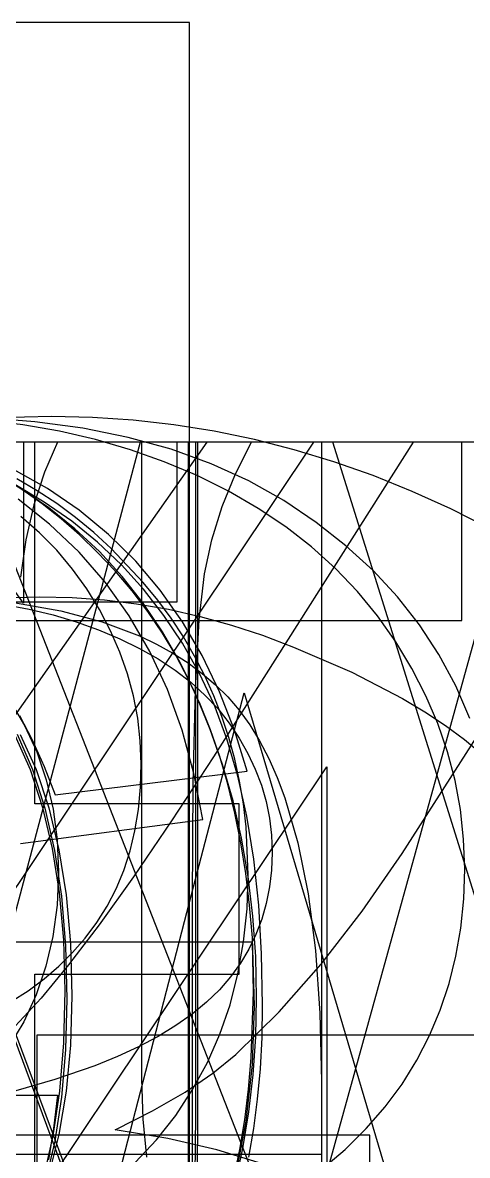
# Model space of a CAD drawing. Extents: x 0 to 263, y -199 to 66.
# Drawn here: x 114.4 to 173.8, y -89.1 to 62.3 of the extents above; entities that cross this region are included whole.
import ezdxf

# ---------------------------------------------------------------- set-up
doc = ezdxf.new("R2010")
doc.units = 0

msp = doc.modelspace()

# ---------------------------------------------------------------- linework, layer by layer
at = {"layer": 'Layer 1'}
for p, q in [((136.68857, 62.27565), (111.90187, 62.27565)), ((136.68857, -140.12435), (136.68857, 62.27565)), ((116.01728, 8.945585), (109.242645, 9.469861)), ((114.422026, 8.531071), (109.357195, 9.14826)), ((118.2526, 9.644298), (110.891757, 9.445669)), ((123.740257, 9.520765), (118.2526, 9.644298)), ((129.196248, 9.1502), (123.740257, 9.520765)), ((134.620156, 8.532656), (129.196248, 9.1502)), ((138.61793, -140.12477), (82.97363, 8.70223)), ((119.352937, 7.667006), (114.422026, 8.531071)), ((122.44014, 8.070582), (116.01728, 8.945585)), ((124.149463, 6.556064), (119.352937, 7.667006)), ((128.511798, 6.843861), (122.44014, 8.070582)), ((140.011563, 7.668185), (134.620156, 8.532656)), ((145.370048, 6.55684), (140.011563, 7.668185)), ((135.04423, 6.208271), (5.50223, 6.208271)), ((173.0982, 6.20879), (22.3432, 6.20879)), ((153.2483, 6.20889), (47.1333, -152.54211)), ((84.62038, -71.21161), (139.04068, 6.20899)), ((116.0401, 6.20889), (91.2051, 6.20889)), ((130.33755, 6.20942), (105.55085, 6.20942)), ((130.10666, 6.20939), (106.82226, -81.42171)), ((186.0308, -195.81311), (106.9152, 6.20889)), ((139.04068, 6.20899), (108.60728, 6.20899)), ((137.5367, 6.20865), (112.7, 6.20865)), ((137.81853, 6.20861), (112.98353, 6.20861)), ((136.54886, 6.20945), (113.54716, 6.20945)), ((114.533, 6.20889), (114.533, -15.28891)), ((114.5331, 6.2086), (114.533, 6.20889)), ((136.6886, 6.2086), (114.5331, 6.2086)), ((116.0401, -42.14451), (116.0401, 6.20889)), ((119.048818, 6.20903), (117.306041, 2.195557)), ((144.968818, 6.20903), (119.048818, 6.20903)), ((128.811136, 5.198245), (124.149463, 6.556064)), ((134.232825, 5.264433), (128.511798, 6.843861)), ((155.83556, 6.20939), (130.10666, 6.20939)), ((130.33755, -78.83508), (130.33755, 6.20942)), ((135.04423, -15.147229), (135.04423, 6.208271)), ((136.54886, -195.81455), (136.54886, 6.20945)), ((136.6886, -140.1244), (136.6886, 6.2086)), ((137.5367, -83.77305), (137.5367, 6.20865)), ((137.81853, -86.54819), (137.81853, 6.20861)), ((182.03374, 6.20739), (139.46534, -147.69761)), ((166.60433, 6.20921), (139.88883, -35.84409)), ((142.826053, 1.959776), (144.968818, 6.20903)), ((150.695195, 5.198672), (145.370048, 6.55684)), ((180.6705, 6.20889), (153.2483, 6.20889)), ((181.0936, 6.20889), (154.3292, 6.20889)), ((154.3292, 6.20889), (154.3292, -88.99561)), ((201.59986, -140.12361), (155.83556, 6.20939)), ((165.10203, -48.77749), (200.23533, 6.20921)), ((200.23533, 6.20921), (166.60433, 6.20921)), ((173.0982, -17.64011), (173.0982, 6.20879)), ((133.337487, 3.593547), (128.811136, 5.198245)), ((139.603796, 3.331306), (134.232825, 5.264433)), ((155.986585, 3.593734), (150.695195, 5.198672)), ((137.72805, 1.74197), (133.337487, 3.593547)), ((144.625283, 1.043492), (139.603796, 3.331306)), ((161.2438, 1.742078), (155.986585, 3.593734)), ((117.717769, 0.023947), (113.184144, 2.534882)), ((117.306041, 2.195557), (115.893265, -2.152087)), ((141.922749, -0.349711), (137.72805, 1.74197)), ((141.063279, -2.391539), (142.826053, 1.959776)), ((166.462347, -0.370578), (161.2438, 1.742078)), ((114.426679, -0.185817), (111.78198, 1.49668)), ((117.278454, -1.78881), (113.35822, 0.5637)), ((116.352253, -0.279825), (113.652501, 1.304864)), ((121.969, -2.87095), (117.717769, 0.023947)), ((149.29786, -1.6), (144.625283, 1.043492)), ((118.0153, -4.75096), (113.786886, -1.410492)), ((117.890228, -2.577793), (114.15983, -0.04916)), ((117.012512, -2.028926), (114.426679, -0.185817)), ((118.961573, -2.002298), (116.352253, -0.279825)), ((145.866666, -2.635223), (141.922749, -0.349711)), ((171.641311, -2.722616), (166.462347, -0.370578)), ((115.893265, -2.152087), (114.823821, -6.834723)), ((119.539336, -4.032713), (117.012512, -2.028926)), ((120.960015, -4.366755), (117.278454, -1.78881)), ((121.391411, -5.367305), (117.890228, -2.577793)), ((121.480461, -3.862553), (118.961573, -2.002298)), ((125.899819, -6.131085), (121.969, -2.87095)), ((139.688834, -6.840344), (141.063279, -2.391539)), ((149.559644, -5.11527), (145.866666, -2.635223)), ((153.620644, -4.5086), (149.29786, -1.6)), ((176.780692, -5.315075), (171.641311, -2.722616)), ((116.657197, -5.89841), (114.146051, -3.704666)), ((122.007008, -6.197242), (119.539336, -4.032713)), ((124.402357, -7.170719), (120.960015, -4.366755)), ((123.908917, -5.860588), (121.480461, -3.862553)), ((157.595982, -7.624859), (153.620644, -4.5086)), ((118.969855, -8.246321), (116.657197, -5.89841)), ((121.946632, -8.485929), (118.0153, -4.75096)), ((124.663327, -8.418167), (121.391411, -5.367305)), ((126.24694, -7.9964), (123.908917, -5.860588)), ((153.001526, -7.790554), (149.559644, -5.11527)), ((114.823821, -6.834723), (114.111038, -11.85317)), ((124.415384, -8.52258), (122.007008, -6.197242)), ((127.604933, -10.201287), (124.402357, -7.170719)), ((129.508918, -9.705064), (125.899819, -6.131085)), ((138.711058, -11.38207), (139.688834, -6.840344)), ((121.084078, -10.748401), (118.969855, -8.246321)), ((125.485579, -12.564271), (121.946632, -8.485929)), ((126.76432, -11.00879), (124.415384, -8.52258)), ((127.705921, -11.730848), (124.663327, -8.418167)), ((130.531129, -12.534374), (126.24694, -7.9964)), ((156.192155, -10.661779), (153.001526, -7.790554)), ((161.224342, -10.949351), (157.595982, -7.624859)), ((130.567194, -13.459045), (127.604933, -10.201287)), ((132.796244, -13.593408), (129.508918, -9.705064)), ((122.99992, -13.40465), (121.084078, -10.748401)), ((129.0199, -13.641377), (126.76432, -11.00879)), ((130.519142, -15.305817), (127.705921, -11.730848)), ((138.005433, -17.528753), (138.711058, -11.38207)), ((159.131373, -13.729647), (156.192155, -10.661779)), ((164.506192, -14.48265), (161.224342, -10.949351)), ((114.533, -15.28891), (112.343036, -12.28149)), ((124.68933, -16.176457), (122.99992, -13.40465)), ((128.632101, -16.985435), (125.485579, -12.564271)), ((132.459715, -14.899581), (130.531129, -12.534374)), ((133.288593, -16.944577), (130.567194, -13.459045)), ((135.761748, -17.796638), (132.796244, -13.593408)), ((111.740742, -14.579225), (116.69725, -14.440362)), ((116.69725, -14.440362), (121.038603, -14.546109)), ((121.038603, -14.546109), (125.349694, -14.863001)), ((125.349694, -14.863001), (129.631094, -15.390518)), ((131.129959, -16.407561), (129.0199, -13.641377)), ((134.245871, -17.329123), (132.459715, -14.899581)), ((161.819024, -16.994863), (159.131373, -13.729647)), ((167.442002, -18.22533), (164.506192, -14.48265)), ((67.40433, -15.147229), (135.04423, -15.147229)), ((111.95423, -15.47472), (115.271839, -16.110351)), ((113.452928, -15.278532), (119.503355, -16.326116)), ((115.271839, -16.110351), (118.477414, -16.887233)), ((119.503355, -16.326116), (125.024615, -17.792552)), ((126.156864, -18.98926), (124.68933, -16.176457)), ((129.631094, -15.390518), (133.883375, -16.12814)), ((133.102936, -19.143546), (130.519142, -15.305817)), ((133.094495, -19.307392), (131.129959, -16.407561)), ((133.883375, -16.12814), (138.107109, -17.075343)), ((49.0582, -17.64011), (173.0982, -17.64011)), ((118.477414, -16.887233), (121.571423, -17.805366)), ((121.571423, -17.805366), (124.55433, -18.86475)), ((125.024615, -17.792552), (130.016703, -19.677737)), ((131.38616, -21.748872), (128.632101, -16.985435)), ((135.768585, -20.658467), (133.288593, -16.944577)), ((135.889527, -19.823142), (134.245871, -17.329123)), ((138.405376, -22.315275), (135.761748, -17.796638)), ((137.506058, -26.868757), (138.005433, -17.528753)), ((138.107109, -17.075343), (142.302869, -18.231609)), ((164.25495, -20.45813), (161.819024, -16.994863)), ((124.55433, -18.86475), (127.389256, -20.060776)), ((127.401481, -21.844048), (126.156864, -18.98926)), ((130.016703, -19.677737), (132.314307, -20.777328)), ((134.91351, -22.340924), (133.094495, -19.307392)), ((135.457249, -23.244504), (133.102936, -19.143546)), ((142.302869, -18.231609), (146.471225, -19.596416)), ((146.471225, -19.596416), (150.61275, -21.169242)), ((170.032237, -22.177966), (167.442002, -18.22533)), ((127.389256, -20.060776), (130.038636, -21.359146)), ((132.314307, -20.777328), (134.479615, -21.981567)), ((138.00662, -24.6013), (135.768585, -20.658467)), ((137.390617, -22.381777), (135.889527, -19.823142)), ((150.61275, -21.169242), (158.3926, -24.544997)), ((166.419726, -24.051673), (164.25495, -20.45813)), ((128.42214, -24.74181), (127.401481, -21.844048)), ((130.038636, -21.359146), (132.501923, -22.760329)), ((133.747718, -26.854033), (131.38616, -21.748872)), ((134.479615, -21.981567), (136.512628, -23.29044)), ((136.587003, -25.508208), (134.91351, -22.340924)), ((138.749071, -25.00517), (137.390617, -22.381777)), ((140.727078, -27.149842), (138.405376, -22.315275)), ((172.277367, -26.341131), (170.032237, -22.177966)), ((132.501923, -22.760329), (134.778571, -24.264794)), ((137.58203, -27.60916), (135.457249, -23.244504)), ((136.512628, -23.29044), (138.413345, -24.703936)), ((168.294345, -27.702639), (166.419726, -24.051673)), ((129.217799, -27.683533), (128.42214, -24.74181)), ((134.778571, -24.264794), (136.868033, -25.873009)), ((138.114974, -28.809296), (136.587003, -25.508208)), ((139.990679, -28.829703), (138.00662, -24.6013)), ((138.413345, -24.703936), (140.181766, -26.22204)), ((139.96482, -27.693463), (138.749071, -25.00517)), ((158.3926, -24.544997), (165.1583, -28.045345)), ((135.716736, -32.300368), (133.747718, -26.854033)), ((136.868033, -25.873009), (138.769761, -27.585445)), ((137.209183, -39.402093), (137.506058, -26.868757)), ((140.181766, -26.22204), (141.81789, -27.84474)), ((142.726804, -32.30086), (140.727078, -27.149842)), ((174.17786, -30.7154), (172.277367, -26.341131)), ((112.682942, -28.304527), (114.671838, -31.64712)), ((129.787416, -30.670205), (129.217799, -27.683533)), ((136.68876, -55.26611), (144.02653, -27.27941)), ((139.482737, -32.178003), (137.58203, -27.60916)), ((138.769761, -27.585445), (140.483209, -29.402569)), ((141.037797, -30.446795), (139.96482, -27.693463)), ((141.81789, -27.84474), (143.330223, -29.608645)), ((144.02653, -27.27941), (152.39986, -55.55041)), ((165.1583, -28.045345), (168.163703, -29.842109)), ((169.879276, -31.411576), (168.294345, -27.702639)), ((139.497424, -32.244239), (138.114974, -28.809296)), ((141.710324, -33.437472), (139.990679, -28.829703)), ((140.483209, -29.402569), (142.00783, -31.32485)), ((143.330223, -29.608645), (144.745504, -31.565368)), ((168.163703, -29.842109), (170.919, -31.669865)), ((113.976112, -30.331862), (115.697931, -33.593232)), ((114.671838, -31.64712), (116.299072, -35.183715)), ((130.12995, -33.702815), (129.787416, -30.670205)), ((141.967932, -33.265309), (141.037797, -30.446795)), ((142.00783, -31.32485), (143.347125, -33.339458)), ((144.745504, -31.565368), (146.063663, -33.714917)), ((171.174986, -35.17903), (169.879276, -31.411576)), ((170.919, -31.669865), (173.425334, -33.52856)), ((113.372594, -32.94374), (115.40988, -37.553929)), ((113.673065, -32.829692), (115.701661, -37.523437)), ((114.093348, -32.874773), (116.194814, -37.54073)), ((137.293176, -38.087327), (135.716736, -32.300368)), ((141.128494, -36.887488), (139.482737, -32.178003)), ((140.734352, -35.81309), (139.497424, -32.244239)), ((142.755157, -36.149146), (141.967932, -33.265309)), ((144.4045, -37.76885), (142.726804, -32.30086)), ((115.697931, -33.593232), (117.295276, -37.123974)), ((130.24436, -36.78235), (130.12995, -33.702815)), ((143.165517, -38.424586), (141.710324, -33.437472)), ((143.347125, -33.339458), (144.509621, -35.394144)), ((146.063663, -33.714917), (147.284627, -36.057298)), ((173.425334, -33.52856), (175.68385, -35.418142)), ((116.299072, -35.183715), (117.564666, -38.914291)), ((139.88883, -35.84409), (134.288001, -44.385876)), ((141.82576, -39.5159), (140.734352, -35.81309)), ((143.399404, -39.098445), (142.755157, -36.149146)), ((144.509621, -35.394144), (145.49477, -37.490236)), ((147.284627, -36.057298), (148.408325, -38.592518)), ((172.181945, -39.005546), (171.174986, -35.17903)), ((48.92, -195.81311), (155.035, -37.20411)), ((115.40988, -37.553929), (117.07675, -42.597756)), ((115.701661, -37.523437), (117.362703, -42.698013)), ((116.194814, -37.54073), (117.915419, -42.668054)), ((117.295276, -37.123974), (118.768722, -40.92419)), ((118.769, -40.9244), (144.4045, -37.76885)), ((130.151852, -39.891366), (130.24436, -36.78235)), ((142.519771, -41.736984), (141.128494, -36.887488)), ((145.49477, -37.490236), (146.302027, -39.629061)), ((155.035, -37.20411), (155.035, -195.81311)), ((117.564666, -38.914291), (118.468637, -42.838831)), ((138.477, -44.21436), (137.293176, -38.087327)), ((144.356218, -43.791025), (143.165517, -38.424586)), ((143.900605, -42.11335), (143.399404, -39.098445)), ((148.408325, -38.592518), (149.434686, -41.320582)), ((172.900621, -42.891671), (172.181945, -39.005546)), ((129.874293, -42.868775), (130.151852, -39.891366)), ((137.111058, -55.12877), (137.209183, -39.402093)), ((142.771646, -43.352722), (141.82576, -39.5159)), ((146.302027, -39.629061), (146.930846, -41.811948)), ((143.3218, -42.14451), (116.0401, -42.14451)), ((118.768722, -40.92419), (118.769, -40.9244)), ((143.657038, -46.72586), (142.519771, -41.736984)), ((143.3218, -64.91121), (143.3218, -42.14451)), ((144.25869, -45.193999), (143.900605, -42.11335)), ((146.930846, -41.811948), (147.380678, -44.040223)), ((149.434686, -41.320582), (151.195109, -47.355272)), ((117.07675, -42.597756), (118.373202, -48.075741)), ((117.362703, -42.698013), (118.655619, -48.353418)), ((117.915419, -42.668054), (119.254616, -48.256158)), ((118.468637, -42.838831), (119.011005, -46.957313)), ((129.41163, -45.715044), (129.874293, -42.868775)), ((143.57201, -47.323606), (142.771646, -43.352722)), ((145.282386, -49.536767), (144.356218, -43.791025)), ((173.331483, -46.83795), (172.900621, -42.891671)), ((114.112, -47.4127), (138.477, -44.21436)), ((134.288001, -44.385876), (129.198846, -51.875178)), ((144.54524, -51.5531), (144.25869, -45.193999)), ((147.380678, -44.040223), (147.650978, -46.315215)), ((128.763811, -48.430641), (129.41163, -45.715044)), ((144.540761, -51.853486), (143.657038, -46.72586)), ((147.650978, -46.315215), (147.7412, -48.63825)), ((173.475, -50.84493), (173.331483, -46.83795)), ((118.373202, -48.075741), (119.299239, -53.988399)), ((118.655619, -48.353418), (119.579838, -54.489652)), ((119.011005, -46.957313), (119.19179, -51.26972)), ((119.254616, -48.256158), (120.21186, -54.304458)), ((127.930784, -51.016033), (128.763811, -48.430641)), ((144.226854, -51.428606), (143.57201, -47.323606)), ((151.195109, -47.355272), (152.565323, -54.161421)), ((104.1863, -49.05811), (158.7508, -195.81311)), ((145.943984, -55.661791), (145.282386, -49.536767)), ((147.7412, -48.63825), (147.655171, -50.979049)), ((159.773838, -56.492795), (165.10203, -48.77749)), ((119.19179, -51.26972), (119.006468, -55.653302)), ((126.912497, -53.471687), (127.930784, -51.016033)), ((144.736177, -55.667772), (144.226854, -51.428606)), ((147.655171, -50.979049), (147.396718, -53.242033)), ((173.344622, -54.844854), (173.475, -50.84493)), ((129.198846, -51.875178), (124.621358, -58.29781)), ((144.39315, -56.14798), (144.54524, -51.5531)), ((145.171412, -57.119232), (144.540761, -51.853486)), ((119.299239, -53.988399), (119.85486, -60.33625)), ((119.579838, -54.489652), (120.134789, -61.106713)), ((120.21186, -54.304458), (120.786607, -60.812367)), ((125.708896, -55.79807), (126.912497, -53.471687)), ((147.396718, -53.242033), (146.965295, -55.42814)), ((152.565323, -54.161421), (153.544756, -61.73908)), ((114.76876, -140.12381), (136.68876, -55.26611)), ((119.006468, -55.653302), (118.450149, -59.842809)), ((124.31993, -57.99565), (125.708896, -55.79807)), ((137.111058, -88.19527), (137.111058, -55.12877)), ((145.099979, -60.041157), (144.736177, -55.667772)), ((146.340972, -62.166075), (145.943984, -55.661791)), ((146.965295, -55.42814), (146.360355, -57.538308)), ((152.39986, -55.55041), (177.47096, -140.12361)), ((172.953228, -58.729312), (173.344622, -54.844854)), ((143.937272, -60.582979), (144.39315, -56.14798)), ((145.549459, -62.522467), (145.171412, -57.119232)), ((154.299826, -63.546411), (159.773838, -56.492795)), ((124.621358, -58.29781), (120.55553, -63.63959)), ((122.767649, -60.068601), (124.31993, -57.99565)), ((146.360355, -57.538308), (145.581351, -59.573474)), ((172.300427, -62.497836), (172.953228, -58.729312)), ((118.450149, -59.842809), (117.522307, -63.838218)), ((119.85486, -60.33625), (120.040067, -67.11981)), ((121.074168, -62.01676), (122.767649, -60.068601)), ((145.581351, -59.573474), (144.627737, -61.534578)), ((145.39102, -69.19079), (145.099979, -60.041157)), ((145.111222, -60.63093), (35.982222, -60.63093)), ((119.239538, -63.839086), (121.074168, -62.01676)), ((120.134789, -61.106713), (120.3199, -68.2046)), ((120.786607, -60.812367), (120.97831, -67.7793)), ((143.17819, -64.856987), (143.937272, -60.582979)), ((144.627737, -61.534578), (143.498966, -63.422557)), ((145.249, -67.26205), (145.111222, -60.63093)), ((153.544756, -61.73908), (154.132836, -70.088303)), ((143.498966, -63.422557), (142.19449, -65.23835)), ((145.67537, -68.06256), (145.549459, -62.522467)), ((146.47331, -69.0496), (146.340972, -62.166075)), ((148.675816, -69.930017), (154.299826, -63.546411)), ((171.385826, -66.149956), (172.300427, -62.497836)), ((116.0401, -195.81521), (116.0401, -64.91121)), ((116.0401, -64.91121), (143.3218, -64.91121)), ((117.522307, -63.838218), (116.222414, -67.639508)), ((120.55553, -63.63959), (116.878859, -68.110556)), ((117.263814, -65.534537), (119.239538, -63.839086)), ((142.116491, -68.968894), (143.17819, -64.856987)), ((115.147048, -67.102071), (117.263814, -65.534537)), ((142.19449, -65.23835), (140.704867, -66.983444)), ((170.209036, -69.685205), (171.385826, -66.149956)), ((112.889293, -68.540646), (115.147048, -67.102071)), ((116.878859, -68.110556), (113.395521, -71.854026)), ((116.222414, -67.639508), (114.549943, -71.246655)), ((120.040067, -67.11981), (119.86143, -74.047643)), ((120.97831, -67.7793), (120.786418, -74.365385)), ((140.704867, -66.983444), (138.991338, -68.654004)), ((144.957958, -76.058909), (145.249, -67.26205)), ((145.560596, -73.248169), (145.67537, -68.06256)), ((120.3199, -68.2046), (120.139162, -74.98403)), ((138.991338, -68.654004), (137.054372, -70.250499)), ((140.75276, -72.917589), (142.116491, -68.968894)), ((145.116921, -76.9785), (145.39102, -69.19079)), ((146.398873, -73.347463), (146.47331, -69.0496)), ((137.054372, -70.250499), (134.894437, -71.7734)), ((142.89763, -75.63529), (148.675816, -69.930017)), ((154.132836, -70.088303), (154.32899, -79.20914)), ((168.769664, -73.103113), (170.209036, -69.685205)), ((114.549943, -71.246655), (112.504367, -74.659637)), ((134.894437, -71.7734), (132.512003, -73.223176)), ((116.32385, -73.049342), (116.324, -73.0489)), ((175.68385, -73.049342), (116.32385, -73.049342)), ((116.324, -73.0489), (116.324, -96.7067)), ((119.86143, -74.047643), (119.325971, -80.507447)), ((132.512003, -73.223176), (129.907538, -74.600296)), ((139.087582, -76.701962), (140.75276, -72.917589)), ((145.216342, -78.328254), (145.560596, -73.248169)), ((146.175468, -77.527365), (146.398873, -73.347463)), ((167.067319, -76.403211), (168.769664, -73.103113)), ((120.139162, -74.98403), (119.597331, -81.320073)), ((120.786418, -74.365385), (120.210366, -80.540773)), ((129.907538, -74.600296), (127.081511, -75.905231)), ((139.828664, -78.140106), (142.89763, -75.63529)), ((124.03439, -77.13845), (118.724666, -78.948462)), ((127.081511, -75.905231), (124.03439, -77.13845)), ((137.121544, -80.320902), (139.087582, -76.701962)), ((144.291571, -84.532009), (145.116921, -76.9785)), ((144.594155, -80.268543), (144.957958, -76.058909)), ((165.10161, -79.58503), (167.067319, -76.403211)), ((136.119304, -80.650325), (139.828664, -78.140106)), ((144.642714, -83.30271), (145.216342, -78.328254)), ((145.802957, -81.589304), (146.175468, -77.527365)), ((118.724666, -78.948462), (110.96681, -81.198479)), ((130.498401, -84.286687), (130.33755, -78.83508)), ((154.32899, -79.20914), (154.32899, -195.81314)), ((162.856342, -82.623797), (165.10161, -79.58503)), ((37.3468, -81.0442), (119.0489, -81.0442)), ((119.325971, -80.507447), (118.434366, -86.498708)), ((119.0489, -81.0442), (118.546999, -85.506226)), ((119.597331, -81.320073), (118.69498, -87.214346)), ((120.210366, -80.540773), (119.249588, -86.304916)), ((131.765782, -83.169702), (136.119304, -80.650325)), ((134.85523, -83.7733), (137.121544, -80.320902)), ((144.084831, -84.352123), (144.594155, -80.268543)), ((145.281201, -85.53328), (145.802957, -81.589304)), ((126.76433, -85.70199), (131.765782, -83.169702)), ((160.320926, -85.530149), (162.856342, -82.623797)), ((130.980191, -89.354379), (130.498401, -84.286687)), ((132.282102, -87.041234), (134.85523, -83.7733)), ((137.449044, -91.736813), (137.5367, -83.77305)), ((142.910391, -91.847158), (144.291571, -84.532009)), ((143.429986, -88.309506), (144.084831, -84.352123)), ((143.839815, -88.171435), (144.642714, -83.30271)), ((118.546999, -85.506226), (117.852026, -89.684494)), ((133.795107, -86.874691), (126.76433, -85.70199)), ((144.610059, -89.359292), (145.281201, -85.53328)), ((157.495826, -88.304163), (160.320926, -85.530149)), ((160.8182, -86.40891), (49.0582, -86.40891)), ((118.434366, -86.498708), (117.187293, -92.02091)), ((118.69498, -87.214346), (117.432683, -92.668462)), ((119.249588, -86.304916), (117.903518, -91.657263)), ((129.43183, -90.072017), (132.282102, -87.041234)), ((140.353634, -88.382759), (133.795107, -86.874691)), ((137.737059, -91.75394), (137.81853, -86.54819)), ((160.8182, -110.11551), (160.8182, -86.40891)), ((154.3292, -88.99561), (49.3422, -88.99561)), ((137.032586, -95.814326), (137.111058, -88.19527)), ((146.439338, -90.22614), (140.353634, -88.382759)), ((142.62962, -92.140548), (143.429986, -88.309506)), ((142.80775, -92.934326), (143.839815, -88.171435)), ((154.38151, -90.945915), (157.495826, -88.304163))]:
    msp.add_line(p, q, dxfattribs=at)

doc.saveas('drawing.dxf')
